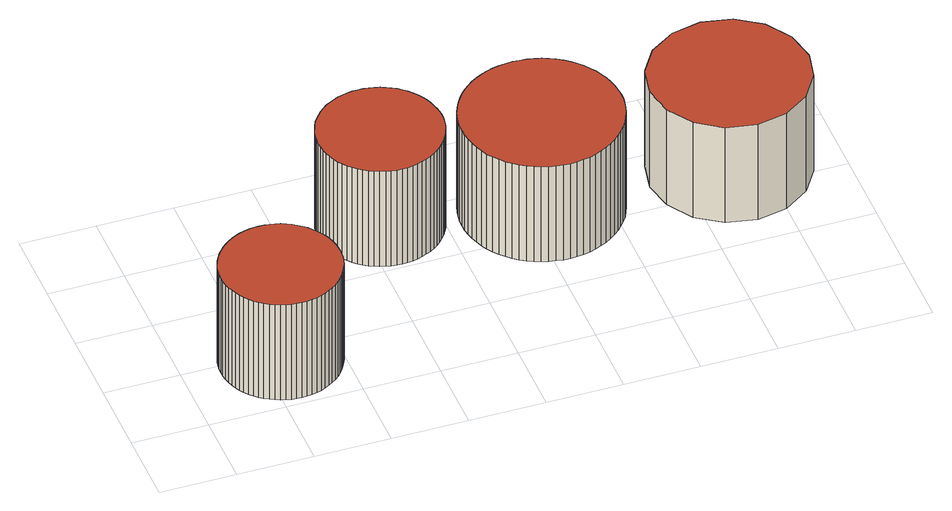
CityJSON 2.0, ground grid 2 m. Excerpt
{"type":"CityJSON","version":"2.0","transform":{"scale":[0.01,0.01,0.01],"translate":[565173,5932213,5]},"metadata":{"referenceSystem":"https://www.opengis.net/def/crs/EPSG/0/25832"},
"CityObjects":{
"building1":{"type":"Building","attributes":{"Gemeindeschluessel":"02000000","Geometrietyp2DReferenz":"3000","function":"51003_1205","roofType":"1000","measuredHeight":3},"geometry":[{"type":"MultiSurface","lod":"2","boundaries":[[[0,1,2,3,4,5,6,7,8,9,10,11,12,13,14,15,16,17,18,19,20,21,22,23,24,25,26,27,28,29,30,31,32,33,34,35,36,37,38,39,40,41,42,43,44,45,46,47,48,49,50,51,52,53,54,55,56,57,58,59,60,61,62,63,64,65,66,67,68,69,70,71]],[[72,73,74,75,76,77,78,79,80,81,82,83,84,85,86,87,88,89,90,91,92,93,94,95,96,97,98,99,100,101,102,103,104,105,106,107,108,109,110,111,112,113,114,115,116,117,118,119,120,121,122,123,124,125,126,127,128,129,130,131,132,133,134,135,136,137,138,139,140,141,142,143]],[[143,142,1,0]],[[142,141,2,1]],[[141,140,3,2]],[[140,139,4,3]],[[139,138,5,4]],[[138,137,6,5]],[[137,136,7,6]],[[136,135,8,7]],[[135,134,9,8]],[[134,133,10,9]],[[133,132,11,10]],[[132,131,12,11]],[[131,130,13,12]],[[130,129,14,13]],[[129,128,15,14]],[[128,127,16,15]],[[127,126,17,16]],[[126,125,18,17]],[[125,124,19,18]],[[124,123,20,19]],[[123,122,21,20]],[[122,121,22,21]],[[121,120,23,22]],[[120,119,24,23]],[[119,118,25,24]],[[118,117,26,25]],[[117,116,27,26]],[[116,115,28,27]],[[115,114,29,28]],[[114,113,30,29]],[[113,112,31,30]],[[112,111,32,31]],[[111,110,33,32]],[[110,109,34,33]],[[109,108,35,34]],[[108,107,36,35]],[[107,106,37,36]],[[106,105,38,37]],[[105,104,39,38]],[[104,103,40,39]],[[103,102,41,40]],[[102,101,42,41]],[[101,100,43,42]],[[100,99,44,43]],[[99,98,45,44]],[[98,97,46,45]],[[97,96,47,46]],[[96,95,48,47]],[[95,94,49,48]],[[94,93,50,49]],[[93,92,51,50]],[[92,91,52,51]],[[91,90,53,52]],[[90,89,54,53]],[[89,88,55,54]],[[88,87,56,55]],[[87,86,57,56]],[[86,85,58,57]],[[85,84,59,58]],[[84,83,60,59]],[[83,82,61,60]],[[82,81,62,61]],[[81,80,63,62]],[[80,79,64,63]],[[79,78,65,64]],[[78,77,66,65]],[[77,76,67,66]],[[76,75,68,67]],[[75,74,69,68]],[[74,73,70,69]],[[73,72,71,70]],[[72,143,0,71]]],"semantics":{"surfaces":[{"type":"GroundSurface"},{"type":"RoofSurface"},{"type":"WallSurface"}],"values":[0,1,2,2,2,2,2,2,2,2,2,2,2,2,2,2,2,2,2,2,2,2,2,2,2,2,2,2,2,2,2,2,2,2,2,2,2,2,2,2,2,2,2,2,2,2,2,2,2,2,2,2,2,2,2,2,2,2,2,2,2,2,2,2,2,2,2,2,2,2,2,2,2,2]}}]},
"building2":{"type":"Building","attributes":{"Gemeindeschluessel":"02000000","Geometrietyp2DReferenz":"3000","function":"51003_1205","roofType":"1000","measuredHeight":3},"geometry":[{"type":"MultiSurface","lod":"2","boundaries":[[[144,145,146,147,148,149,150,151,152,153,154,155,156,157,158,159,160,161,162,163,164,165,166,167,168,169,170,171,172,173,174,175,176,177,178,179,180,181,182,183,184,185,186,187,188,189,190,191,192,193,194,195,196,197,198,199,200,201,202,203,204,205,206,207,208,209,210,211,212,213,214,215]],[[216,217,218,219,220,221,222,223,224,225,226,227,228,229,230,231,232,233,234,235,236,237,238,239,240,241,242,243,244,245,246,247,248,249,250,251,252,253,254,255,256,257,258,259,260,261,262,263,264,265,266,267,268,269,270,271,272,273,274,275,276,277,278,279,280,281,282,283,284,285,286,287]],[[287,286,145,144]],[[286,285,146,145]],[[285,284,147,146]],[[284,283,148,147]],[[283,282,149,148]],[[282,281,150,149]],[[281,280,151,150]],[[280,279,152,151]],[[279,278,153,152]],[[278,277,154,153]],[[277,276,155,154]],[[276,275,156,155]],[[275,274,157,156]],[[274,273,158,157]],[[273,272,159,158]],[[272,271,160,159]],[[271,270,161,160]],[[270,269,162,161]],[[269,268,163,162]],[[268,267,164,163]],[[267,266,165,164]],[[266,265,166,165]],[[265,264,167,166]],[[264,263,168,167]],[[263,262,169,168]],[[262,261,170,169]],[[261,260,171,170]],[[260,259,172,171]],[[259,258,173,172]],[[258,257,174,173]],[[257,256,175,174]],[[256,255,176,175]],[[255,254,177,176]],[[254,253,178,177]],[[253,252,179,178]],[[252,251,180,179]],[[251,250,181,180]],[[250,249,182,181]],[[249,248,183,182]],[[248,247,184,183]],[[247,246,185,184]],[[246,245,186,185]],[[245,244,187,186]],[[244,243,188,187]],[[243,242,189,188]],[[242,241,190,189]],[[241,240,191,190]],[[240,239,192,191]],[[239,238,193,192]],[[238,237,194,193]],[[237,236,195,194]],[[236,235,196,195]],[[235,234,197,196]],[[234,233,198,197]],[[233,232,199,198]],[[232,231,200,199]],[[231,230,201,200]],[[230,229,202,201]],[[229,228,203,202]],[[228,227,204,203]],[[227,226,205,204]],[[226,225,206,205]],[[225,224,207,206]],[[224,223,208,207]],[[223,222,209,208]],[[222,221,210,209]],[[221,220,211,210]],[[220,219,212,211]],[[219,218,213,212]],[[218,217,214,213]],[[217,216,215,214]],[[216,287,144,215]]],"semantics":{"surfaces":[{"type":"GroundSurface"},{"type":"RoofSurface"},{"type":"WallSurface"}],"values":[0,1,2,2,2,2,2,2,2,2,2,2,2,2,2,2,2,2,2,2,2,2,2,2,2,2,2,2,2,2,2,2,2,2,2,2,2,2,2,2,2,2,2,2,2,2,2,2,2,2,2,2,2,2,2,2,2,2,2,2,2,2,2,2,2,2,2,2,2,2,2,2,2,2]}}]},
"building3":{"type":"Building","attributes":{"Gemeindeschluessel":"02000000","Geometrietyp2DReferenz":"3000","function":"51003_1205","roofType":"1000","measuredHeight":3},"geometry":[{"type":"MultiSurface","lod":"2","boundaries":[[[288,289,290,291,292,293,294,295,296,297,298,299,300,301,302,303,304,305,306,307,308,309,310,311,312,313,314,315,316,317,318,319,320,321,322,323,324,325,326,327,328,329,330,331,332,333,334,335,336,337,338,339,340,341,342,343,344,345,346,347,348,349,350,351,352,353,354,355,356,357,358,359]],[[360,361,362,363,364,365,366,367,368,369,370,371,372,373,374,375,376,377,378,379,380,381,382,383,384,385,386,387,388,389,390,391,392,393,394,395,396,397,398,399,400,401,402,403,404,405,406,407,408,409,410,411,412,413,414,415,416,417,418,419,420,421,422,423,424,425,426,427,428,429,430,431]],[[431,430,289,288]],[[430,429,290,289]],[[429,428,291,290]],[[428,427,292,291]],[[427,426,293,292]],[[426,425,294,293]],[[425,424,295,294]],[[424,423,296,295]],[[423,422,297,296]],[[422,421,298,297]],[[421,420,299,298]],[[420,419,300,299]],[[419,418,301,300]],[[418,417,302,301]],[[417,416,303,302]],[[416,415,304,303]],[[415,414,305,304]],[[414,413,306,305]],[[413,412,307,306]],[[412,411,308,307]],[[411,410,309,308]],[[410,409,310,309]],[[409,408,311,310]],[[408,407,312,311]],[[407,406,313,312]],[[406,405,314,313]],[[405,404,315,314]],[[404,403,316,315]],[[403,402,317,316]],[[402,401,318,317]],[[401,400,319,318]],[[400,399,320,319]],[[399,398,321,320]],[[398,397,322,321]],[[397,396,323,322]],[[396,395,324,323]],[[395,394,325,324]],[[394,393,326,325]],[[393,392,327,326]],[[392,391,328,327]],[[391,390,329,328]],[[390,389,330,329]],[[389,388,331,330]],[[388,387,332,331]],[[387,386,333,332]],[[386,385,334,333]],[[385,384,335,334]],[[384,383,336,335]],[[383,382,337,336]],[[382,381,338,337]],[[381,380,339,338]],[[380,379,340,339]],[[379,378,341,340]],[[378,377,342,341]],[[377,376,343,342]],[[376,375,344,343]],[[375,374,345,344]],[[374,373,346,345]],[[373,372,347,346]],[[372,371,348,347]],[[371,370,349,348]],[[370,369,350,349]],[[369,368,351,350]],[[368,367,352,351]],[[367,366,353,352]],[[366,365,354,353]],[[365,364,355,354]],[[364,363,356,355]],[[363,362,357,356]],[[362,361,358,357]],[[361,360,359,358]],[[360,431,288,359]]],"semantics":{"surfaces":[{"type":"GroundSurface"},{"type":"RoofSurface"},{"type":"WallSurface"}],"values":[0,1,2,2,2,2,2,2,2,2,2,2,2,2,2,2,2,2,2,2,2,2,2,2,2,2,2,2,2,2,2,2,2,2,2,2,2,2,2,2,2,2,2,2,2,2,2,2,2,2,2,2,2,2,2,2,2,2,2,2,2,2,2,2,2,2,2,2,2,2,2,2,2,2]}}]},
"building4":{"type":"Building","attributes":{"Gemeindeschluessel":"02000000","Geometrietyp2DReferenz":"3000","function":"51003_1205","roofType":"1000","measuredHeight":3},"geometry":[{"type":"MultiSurface","lod":"2","boundaries":[[[432,433,434,435,436,437,438,439,440,441,442,443,444,445,446,447]],[[448,449,450,451,452,453,454,455,456,457,458,459,460,461,462,463]],[[463,462,433,432]],[[462,461,434,433]],[[461,460,435,434]],[[460,459,436,435]],[[459,458,437,436]],[[458,457,438,437]],[[457,456,439,438]],[[456,455,440,439]],[[455,454,441,440]],[[454,453,442,441]],[[453,452,443,442]],[[452,451,444,443]],[[451,450,445,444]],[[450,449,446,445]],[[449,448,447,446]],[[448,463,432,447]]],"semantics":{"surfaces":[{"type":"GroundSurface"},{"type":"RoofSurface"},{"type":"WallSurface"}],"values":[0,1,2,2,2,2,2,2,2,2,2,2,2,2,2,2,2,2]}}]}
},
"vertices":[
[249,327,41],[262,327,41],[276,325,41],[289,322,41],[302,318,41],[314,313,41],[326,307,41],[337,299,41],[348,291,41],[358,282,41],[367,272,41],[375,261,41],[382,250,41],[389,238,41],[394,226,41],[398,213,41],[401,200,41],[402,186,41],[403,173,41],[402,160,41],[401,146,41],[398,133,41],[394,120,41],[389,108,41],[382,96,41],[375,85,41],[367,74,41],[358,64,41],[348,55,41],[337,47,41],[326,40,41],[314,33,41],[302,28,41],[289,24,41],[276,21,41],[262,19,41],[249,19,41],[235,20,41],[222,21,41],[209,24,41],[196,28,41],[184,33,41],[172,40,41],[160,47,41],[150,55,41],[140,64,41],[131,74,41],[122,85,41],[115,96,41],[109,108,41],[104,120,41],[100,133,41],[97,146,41],[95,160,41],[95,173,41],[95,187,41],[97,200,41],[100,213,41],[104,226,41],[109,238,41],[115,250,41],[123,262,41],[131,272,41],[140,282,41],[150,291,41],[160,299,41],[172,307,41],[184,313,41],[196,318,41],[209,322,41],[222,325,41],[235,327,41],[235,327,341],[222,325,341],[209,322,341],[196,318,341],[184,313,341],[172,307,341],[160,299,341],[150,291,341],[140,282,341],[131,272,341],[123,262,341],[115,250,341],[109,238,341],[104,226,341],[100,213,341],[97,200,341],[95,187,341],[95,173,341],[95,160,341],[97,146,341],[100,133,341],[104,120,341],[109,108,341],[115,96,341],[122,85,341],[131,74,341],[140,64,341],[150,55,341],[160,47,341],[172,40,341],[184,33,341],[196,28,341],[209,24,341],[222,21,341],[235,20,341],[249,19,341],[262,19,341],[276,21,341],[289,24,341],[302,28,341],[314,33,341],[326,40,341],[337,47,341],[348,55,341],[358,64,341],[367,74,341],[375,85,341],[382,96,341],[389,108,341],[394,120,341],[398,133,341],[401,146,341],[402,160,341],[403,173,341],[402,186,341],[401,200,341],[398,213,341],[394,226,341],[389,238,341],[382,250,341],[375,261,341],[367,272,341],[358,282,341],[348,291,341],[337,299,341],[326,307,341],[314,313,341],[302,318,341],[289,322,341],[276,325,341],[262,327,341],[249,327,341],
[649,726,45],[663,726,45],[677,724,45],[690,721,45],[704,717,45],[716,711,45],[729,705,45],[741,698,45],[752,689,45],[762,680,45],[771,669,45],[780,658,45],[787,647,45],[794,634,45],[799,621,45],[803,608,45],[806,594,45],[808,581,45],[809,567,45],[808,553,45],[806,539,45],[803,525,45],[799,512,45],[794,499,45],[787,487,45],[780,475,45],[771,464,45],[762,454,45],[752,444,45],[741,436,45],[729,428,45],[716,422,45],[704,417,45],[690,412,45],[677,409,45],[663,407,45],[649,407,45],[635,407,45],[621,409,45],[608,412,45],[594,417,45],[581,422,45],[569,428,45],[557,436,45],[546,444,45],[536,454,45],[527,464,45],[518,475,45],[510,487,45],[504,499,45],[499,512,45],[495,525,45],[492,539,45],[490,553,45],[489,567,45],[490,581,45],[492,594,45],[495,608,45],[499,621,45],[504,634,45],[510,647,45],[518,658,45],[527,669,45],[536,680,45],[546,689,45],[557,698,45],[569,705,45],[581,711,45],[594,717,45],[608,721,45],[621,724,45],[635,726,45],[635,726,345],[621,724,345],[608,721,345],[594,717,345],[581,711,345],[569,705,345],[557,698,345],[546,689,345],[536,680,345],[527,669,345],[518,658,345],[510,647,345],[504,634,345],[499,621,345],[495,608,345],[492,594,345],[490,581,345],[489,567,345],[490,553,345],[492,539,345],[495,525,345],[499,512,345],[504,499,345],[510,487,345],[518,475,345],[527,464,345],[536,454,345],[546,444,345],[557,436,345],[569,428,345],[581,422,345],[594,417,345],[608,412,345],[621,409,345],[635,407,345],[649,407,345],[663,407,345],[677,409,345],[690,412,345],[704,417,345],[716,422,345],[729,428,345],[741,436,345],[752,444,345],[762,454,345],[771,464,345],[780,475,345],[787,487,345],[794,499,345],[799,512,345],[803,525,345],[806,539,345],[808,553,345],[809,567,345],[808,581,345],[806,594,345],[803,608,345],[799,621,345],[794,634,345],[787,647,345],[780,658,345],[771,669,345],[762,680,345],[752,689,345],[741,698,345],[729,705,345],[716,711,345],[704,717,345],[690,721,345],[677,724,345],[663,726,345],[649,726,345],
[1041,702,42],[1058,701,42],[1076,699,42],[1094,695,42],[1111,690,42],[1128,683,42],[1144,675,42],[1159,665,42],[1173,654,42],[1186,642,42],[1198,629,42],[1209,614,42],[1219,599,42],[1227,583,42],[1234,567,42],[1239,550,42],[1243,532,42],[1246,514,42],[1246,496,42],[1246,478,42],[1243,461,42],[1239,443,42],[1234,426,42],[1227,409,42],[1219,393,42],[1209,378,42],[1198,364,42],[1186,351,42],[1173,339,42],[1159,328,42],[1143,318,42],[1128,310,42],[1111,303,42],[1094,297,42],[1076,294,42],[1058,291,42],[1041,290,42],[1023,291,42],[1005,294,42],[987,297,42],[970,303,42],[954,310,42],[938,318,42],[922,328,42],[908,339,42],[895,351,42],[883,364,42],[872,378,42],[862,393,42],[854,409,42],[847,426,42],[842,443,42],[838,461,42],[835,478,42],[835,496,42],[835,514,42],[838,532,42],[842,550,42],[847,567,42],[854,583,42],[862,599,42],[872,614,42],[883,629,42],[895,642,42],[908,654,42],[922,665,42],[938,675,42],[954,683,42],[970,690,42],[987,695,42],[1005,699,42],[1023,701,42],[1023,701,342],[1005,699,342],[987,695,342],[970,690,342],[954,683,342],[938,675,342],[922,665,342],[908,654,342],[895,642,342],[883,629,342],[872,614,342],[862,599,342],[854,583,342],[847,567,342],[842,550,342],[838,532,342],[835,514,342],[835,496,342],[835,478,342],[838,461,342],[842,443,342],[847,426,342],[854,409,342],[862,393,342],[872,378,342],[883,364,342],[895,351,342],[908,339,342],[922,328,342],[938,318,342],[954,310,342],[970,303,342],[987,297,342],[1005,294,342],[1023,291,342],[1041,290,342],[1058,291,342],[1076,294,342],[1094,297,342],[1111,303,342],[1128,310,342],[1143,318,342],[1159,328,342],[1173,339,342],[1186,351,342],[1198,364,342],[1209,378,342],[1219,393,342],[1227,409,342],[1234,426,342],[1239,443,342],[1243,461,342],[1246,478,342],[1246,496,342],[1246,514,342],[1243,532,342],[1239,550,342],[1234,567,342],[1227,583,342],[1219,599,342],[1209,614,342],[1198,629,342],[1186,642,342],[1173,654,342],[1159,665,342],[1144,675,342],[1128,683,342],[1111,690,342],[1094,695,342],[1076,699,342],[1058,701,342],[1041,702,342],
[1521,689,40],[1600,673,40],[1667,628,40],[1711,561,40],[1727,482,40],[1711,404,40],[1667,337,40],[1600,292,40],[1521,276,40],[1442,292,40],[1375,337,40],[1331,404,40],[1315,482,40],[1331,561,40],[1375,628,40],[1442,673,40],[1442,673,340],[1375,628,340],[1331,561,340],[1315,482,340],[1331,404,340],[1375,337,340],[1442,292,340],[1521,276,340],[1600,292,340],[1667,337,340],[1711,404,340],[1727,482,340],[1711,561,340],[1667,628,340],[1600,673,340],[1521,689,340]
]}
